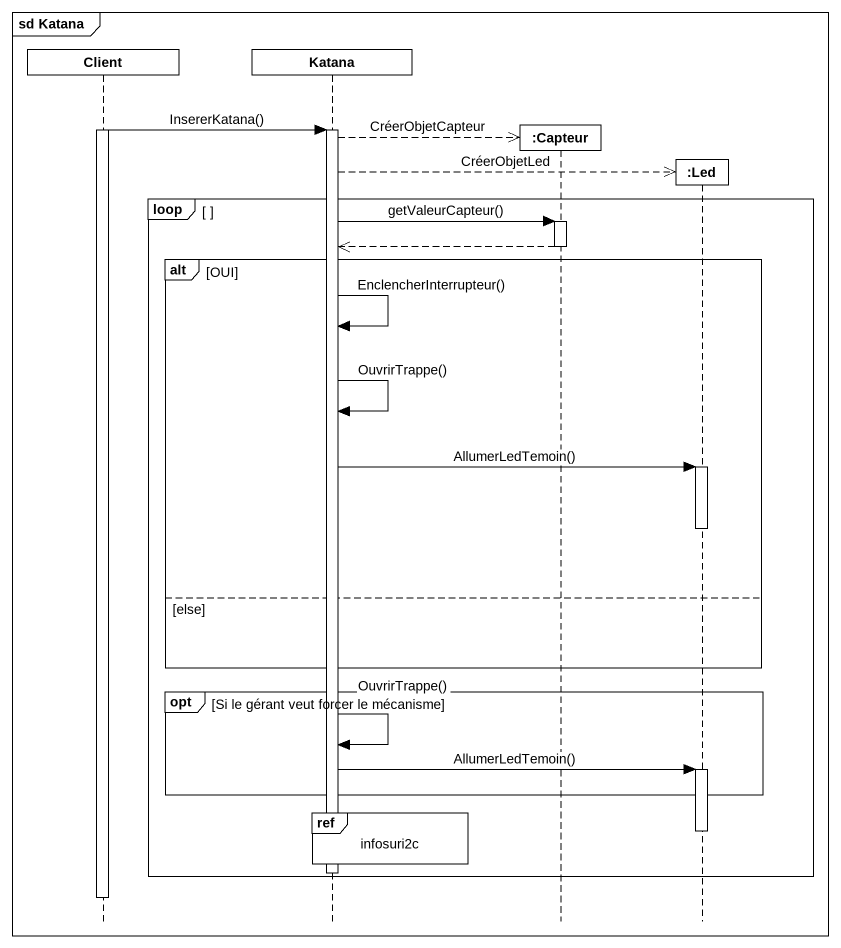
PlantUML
@startuml
mainframe sd Katana
hide footbox
participant Client
participant Katana
participant ":Capteur" as Capteur
participant ":Led" as Led

activate Client
Client -> Katana : InsererKatana()
activate Katana
Katana -->> Capteur ** : CréerObjetCapteur
Katana -->> Led ** : CréerObjetLed
loop
  Katana -> Capteur : getValeurCapteur()
  activate Capteur
  Capteur -->> Katana
  deactivate Capteur
  alt OUI
    Katana -> Katana : EnclencherInterrupteur()
    Katana -> Katana : OuvrirTrappe()
    Katana -> Led : AllumerLedTemoin()
    activate Led
    deactivate Led
  else else
  end
  opt Si le gérant veut forcer le mécanisme
    Katana -> Katana : OuvrirTrappe()
    Katana -> Led : AllumerLedTemoin()
    activate Led
  end
  ref over Katana : infosuri2c
  deactivate Led
  deactivate Katana
end
deactivate Client
@enduml
